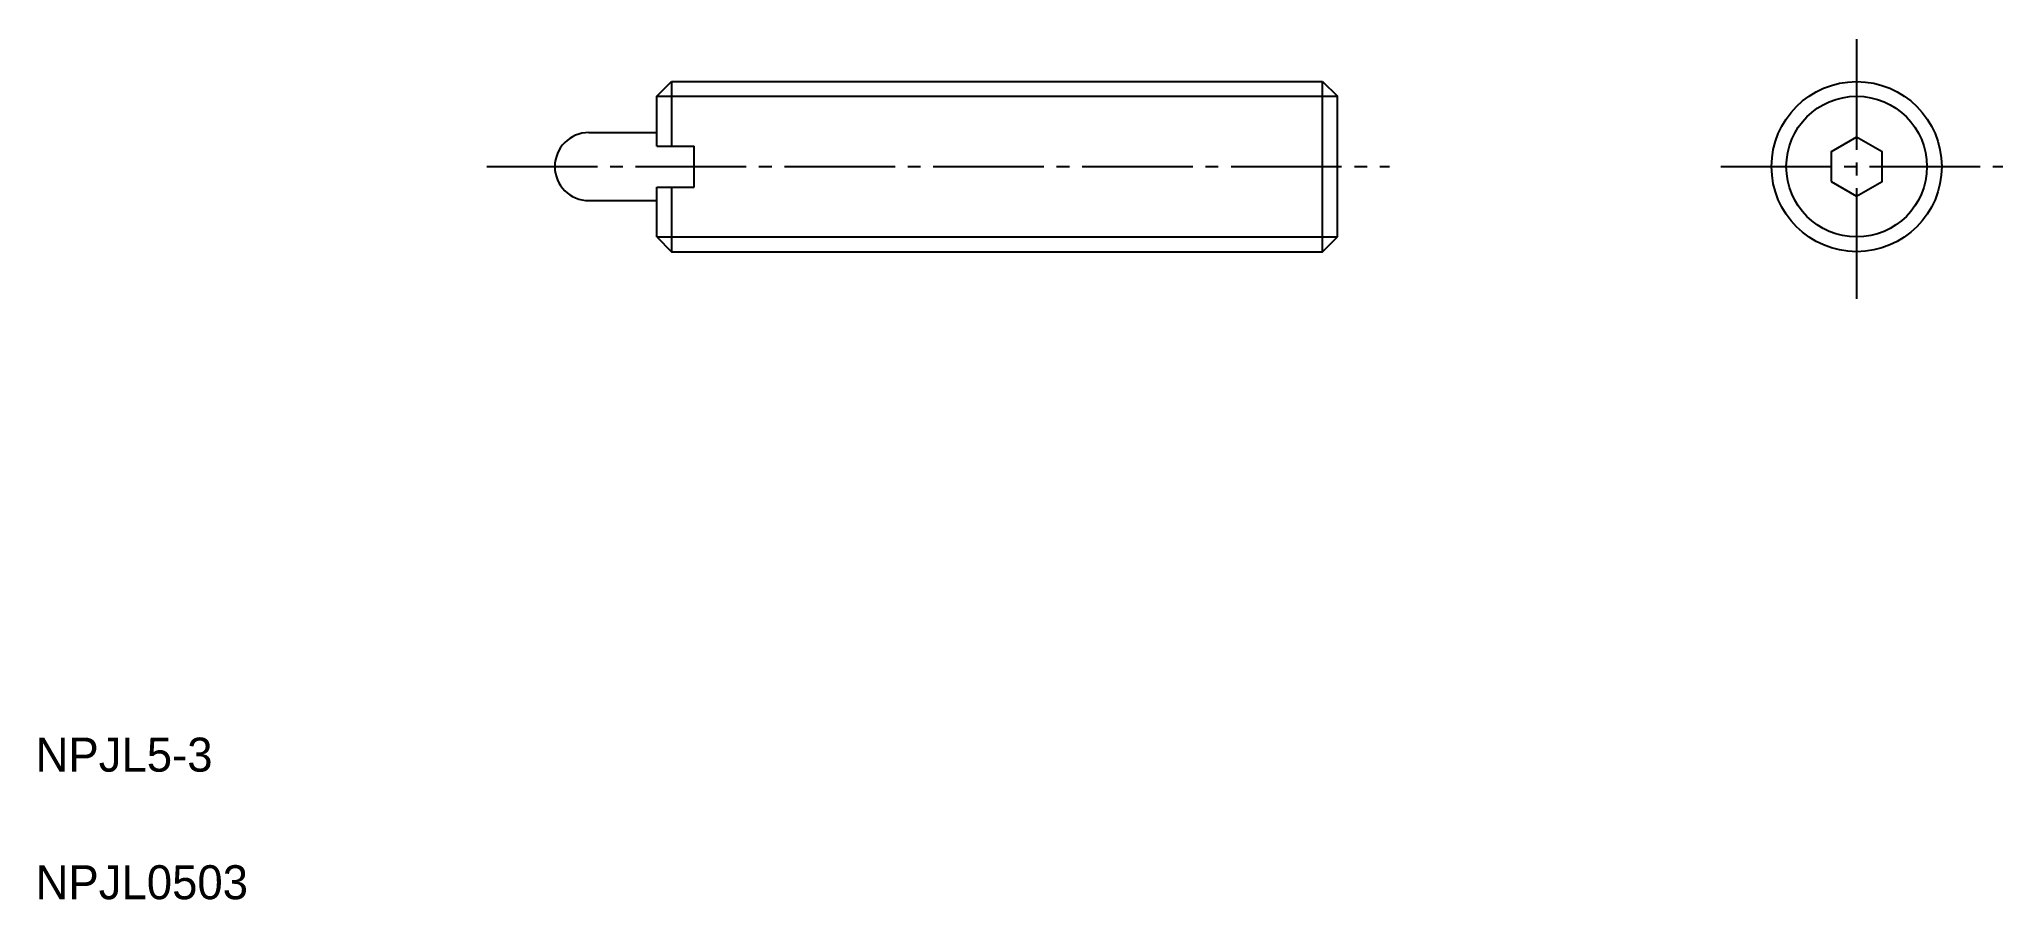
# Model space of a CAD drawing. Extents: x 2.6 to 60.3, y 2.5 to 27.8.
import ezdxf

# ---------------------------------------------------------------- set-up
doc = ezdxf.new("R2010")
doc.units = 0
doc.header["$LTSCALE"] = 0.25
doc.linetypes.add('CENTER', pattern=[17.5, 13, -1.5, 1.5, -1.5])
doc.layers.get('0').update_dxf_attribs({"linetype": 'CONTINUOUS'})
doc.layers.add('CENTER', color=1, linetype='CENTER')

msp = doc.modelspace()

# ---------------------------------------------------------------- linework, layer by layer
for p, q in [((20.762, 26.101), (21.195, 26.534)), ((20.762, 24.634), (20.762, 26.101)), ((21.195, 26.534), (40.329, 26.534)), ((21.195, 26.534), (21.195, 24.634)), ((40.329, 26.534), (40.762, 26.101)), ((40.329, 21.534), (40.329, 26.534)), ((40.762, 21.967), (40.762, 26.101)), ((18.762, 25.034), (20.762, 25.034)), ((20.762, 24.634), (21.862, 24.634)), ((21.862, 23.434), (21.862, 24.634)), ((20.762, 21.967), (20.762, 23.434)), ((20.762, 23.434), (21.862, 23.434)), ((21.195, 23.434), (21.195, 21.534)), ((18.762, 23.034), (20.762, 23.034)), ((20.762, 21.967), (21.195, 21.534)), ((25.762, 21.967), (25.762, 21.968)), ((30.762, 21.967), (30.762, 21.967)), ((40.329, 21.534), (40.762, 21.967)), ((21.195, 21.534), (40.329, 21.534))]:
    msp.add_line(p, q)
at = {"color": 3}
for p, q in [((20.762, 26.101), (40.762, 26.101)), ((20.762, 21.967), (40.762, 21.967))]:
    msp.add_line(p, q, dxfattribs=at)
msp.add_lwpolyline([(55.274, 23.601), (56.024, 23.168), (56.774, 23.601), (56.774, 24.468), (56.024, 24.901), (55.274, 24.468)], close=True)
msp.add_circle((56.024, 24.034), 2.5)
msp.add_circle((56.024, 24.034), 2.067, dxfattribs=at)
msp.add_arc((18.762, 24.034), 1, 90, 270)
at = {"layer": 'CENTER', "color": 1, "linetype": 'CENTER'}
for p, q in [((56.024, 27.777), (56.024, 20.002)), ((15.762, 24.034), (42.299, 24.034)), ((52.029, 24.034), (60.318, 24.034))]:
    msp.add_line(p, q, dxfattribs=at)

# ---------------------------------------------------------------- texts
for s, p in [('NPJL5-3', (2.5, 6.25)), ('NPJL0503', (2.5, 2.5))]:
    msp.add_text(s, height=1).set_placement(p)

doc.saveas('drawing.dxf')
